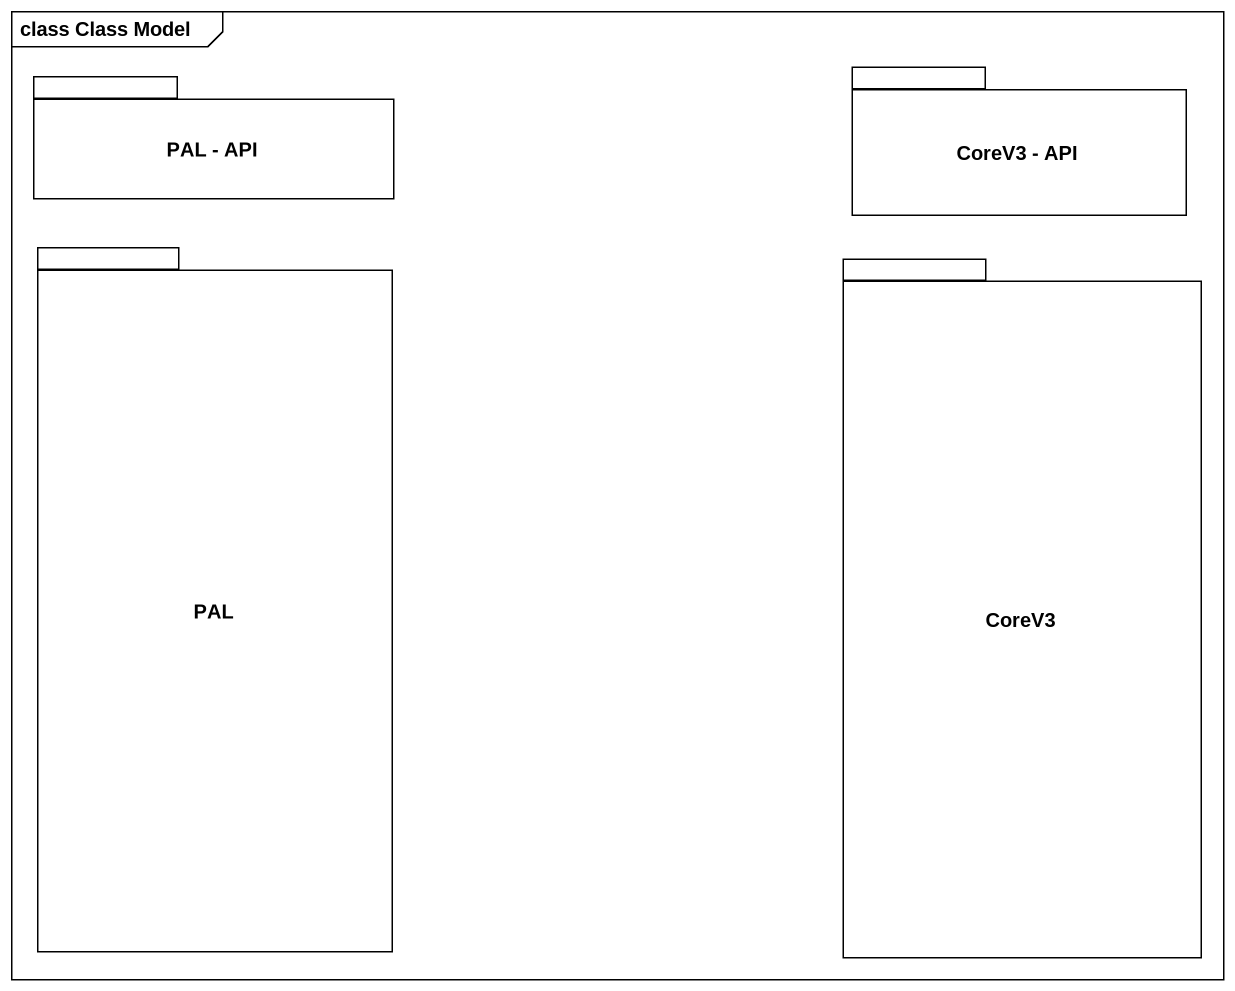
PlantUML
@startuml
mainframe class Class Model
package "PAL - API" as PAL_API {
}
package "CoreV3 - API" as CoreV3_API {
}
package PAL {
}
package CoreV3 {
}
@enduml
